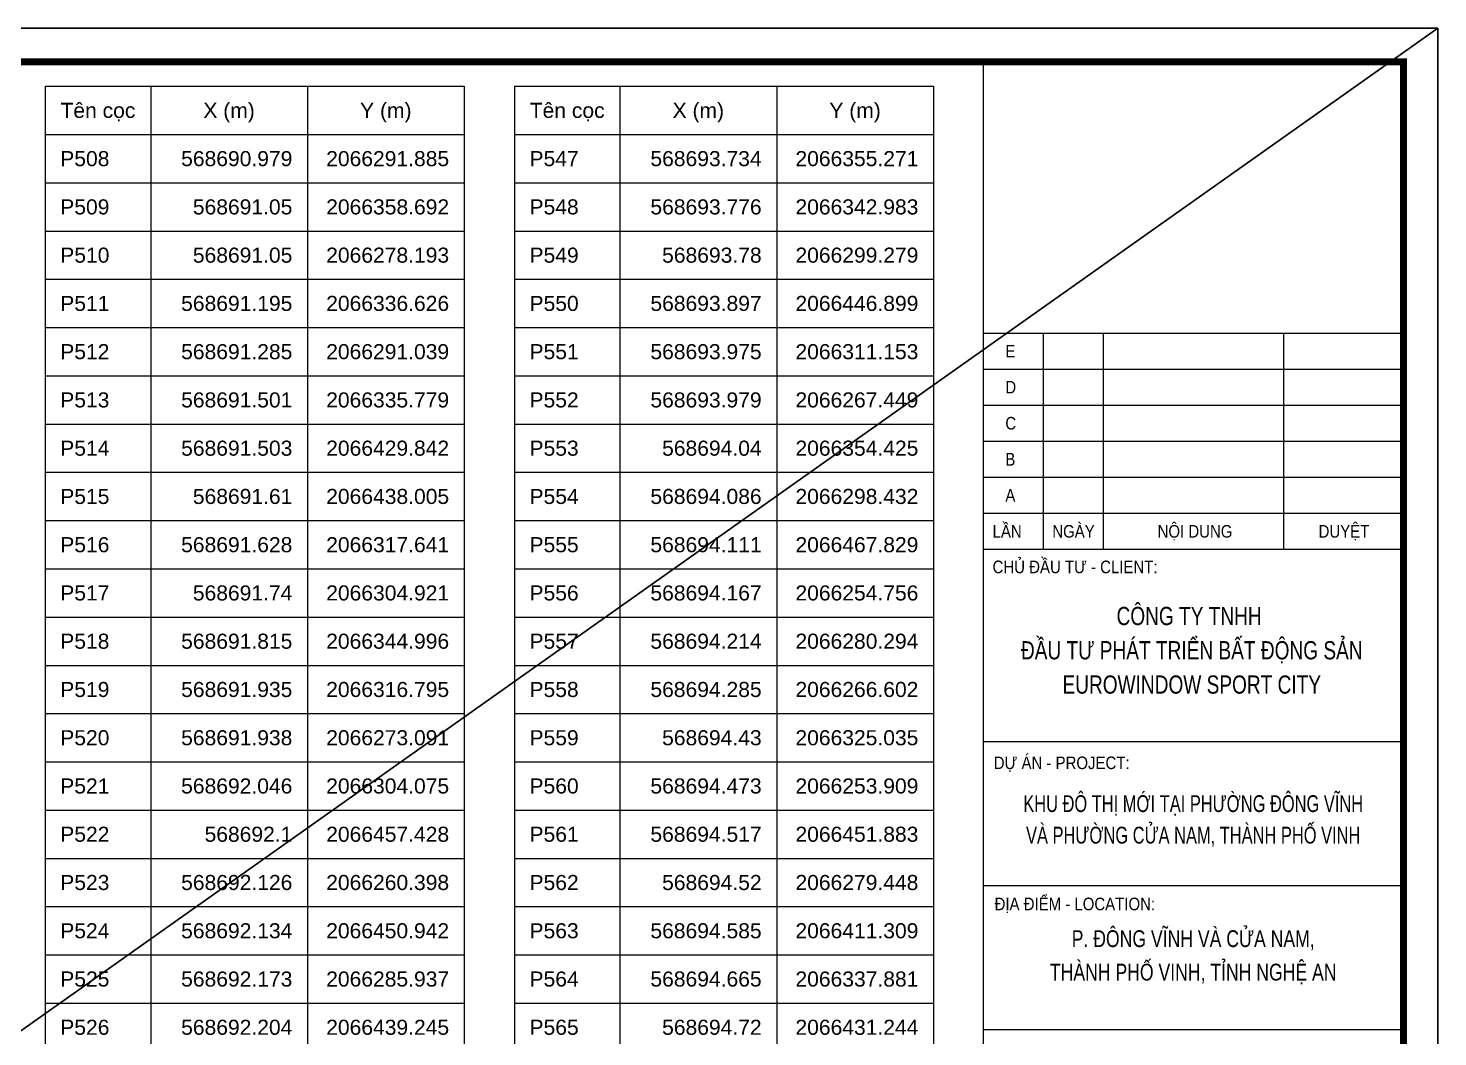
# Model space of a CAD drawing. Header units: millimetres. Extents: x 0 to 571985, y 0 to 2066666.
# Drawn here: x 569650.88 to 569671.46, y 2065667.94 to 2065682.65 of the extents above; entities that cross this region are included whole.
import ezdxf
from ezdxf.enums import TextEntityAlignment as Align

# ---------------------------------------------------------------- set-up
doc = ezdxf.new("R2010")
doc.units = ezdxf.units.MM
doc.linetypes.add('CENTER', pattern=[3, 1.5, -0.5, 0.5, -0.5])
for name, color, linetype, lineweight in [('A-KY HIEU', 34, 'Continuous', 20), ('A-TEXT', 7, 'Continuous', 18), ('E- RANH GIOI', 1, 'CENTER', 13), ('kata_net khung', 3, 'Continuous', 20), ('kata_text', 254, 'Continuous', 30)]:
    doc.layers.add(name, color=color, linetype=linetype, lineweight=lineweight)
doc.layers.add('KCS_Plotter', color=11, linetype='Continuous', plot=False)
doc.styles.add('Arial', font='arial.ttf')
doc.styles.add('kata_text', font='arial.ttf', dxfattribs={"width": 0.8})

# ---------------------------------------------------------------- blocks, each defined once
blk = doc.blocks.new('A$C33BC4D2A')
at = {"layer": 'A-KY HIEU', "color": 0}
for p, q in [((353.66, -4.9), (353.66, -292.1)), ((353.66, -44.47), (414.98, -44.47)), ((362.42, -44.47), (362.42, -76.01)), ((371.18, -44.47), (371.18, -76.01)), ((397.46, -44.47), (397.46, -76.01)), ((353.66, -49.73), (414.98, -49.73)), ((353.66, -54.98), (414.98, -54.98)), ((353.66, -60.24), (414.98, -60.24)), ((353.66, -65.5), (414.98, -65.5)), ((353.66, -70.75), (414.98, -70.75)), ((353.66, -76.01), (414.98, -76.01)), ((353.66, -104.04), (414.98, -104.04)), ((353.66, -125.07), (414.98, -125.07)), ((353.66, -125.07), (414.98, -125.07)), ((353.66, -146.09), (414.98, -146.09))]:
    blk.add_line(p, q, dxfattribs=at)
at = {"layer": 'A-KY HIEU', "color": 0, "const_width": 1.02}
blk.add_lwpolyline([(14.35, -292.1), (14.35, -4.9), (414.98, -4.9), (414.98, -292.1)], close=True, dxfattribs=at)
at = {"layer": 'Defpoints', "color": 125}
blk.add_lwpolyline([(0, -297), (420, -297), (420, 0), (0, 0)], close=True, dxfattribs=at)
at = {"layer": 'A-TEXT', "style": 'Arial', "width": 0.85}
for s, height, p in [('E', 1.84, (356.88, -48.04)), ('D', 1.84, (356.88, -53.29)), ('C', 1.84, (356.88, -58.55)), ('B', 1.84, (356.88, -63.81)), ('A', 1.84, (356.88, -69.06)), ('LẦN', 1.84, (355.02, -74.32)), ('NGÀY', 1.84, (363.73, -74.32)), ('NỘI DUNG', 1.84, (379.1, -74.32)), ('DUYỆT', 1.84, (402.6, -74.32)), ('CHỦ ĐẦU TƯ - CLIENT:', 1.8397, (355.02, -79.51))]:
    blk.add_text(s, height=height, dxfattribs=at).set_placement(p)
at = {"layer": 'A-TEXT', "style": 'Arial'}
for s, height, width, p in [('CÔNG TY TNHH ', 2.6573, 0.75, (384.09, -87.08)), ('ĐẦU TƯ PHÁT TRIỂN BẤT ĐỘNG SẢN', 2.6573, 0.75, (384.09, -92.08)), ('EUROWINDOW SPORT CITY', 2.6573, 0.75, (384.09, -97.08)), ('KHU ĐÔ THỊ MỚI TẠI PHƯỜNG ĐÔNG VĨNH', 2.4529, 0.7, (384.3, -114.35)), ('VÀ PHƯỜNG CỬA NAM, THÀNH PHỐ VINH', 2.4529, 0.7, (384.3, -118.95)), ('P. ĐÔNG VĨNH VÀ CỬA NAM,', 2.4529, 0.75, (384.3, -134.05)), ('THÀNH PHỐ VINH, TỈNH NGHỆ AN', 2.4529, 0.75, (384.3, -138.93))]:
    blk.add_text(s, height=height, dxfattribs=dict(at, width=width)).set_placement(p, align=Align.CENTER)
at = {"layer": 'A-TEXT', "style": 'Arial', "width": 0.85}
for s, p in [('DỰ ÁN - PROJECT:', (355.19, -107.17)), ('ĐỊA ĐIỂM - LOCATION:', (355.31, -127.76))]:
    blk.add_text(s, height=1.8397, dxfattribs=at).set_placement(p, align=Align.MIDDLE_LEFT)

msp = doc.modelspace()

# ---------------------------------------------------------------- linework, layer by layer
at = {"layer": 'kata_net khung'}
for p, q in [((569651.13, 2065681.804), (569657.246, 2065681.804)), ((569651.13, 2065681.804), (569651.13, 2065681.1)), ((569652.67, 2065681.804), (569652.67, 2065681.1)), ((569654.958, 2065681.804), (569654.958, 2065681.1)), ((569657.246, 2065681.804), (569657.246, 2065681.1)), ((569657.979, 2065681.804), (569664.095, 2065681.804)), ((569657.979, 2065681.804), (569657.979, 2065681.1)), ((569659.519, 2065681.804), (569659.519, 2065681.1)), ((569661.807, 2065681.804), (569661.807, 2065681.1)), ((569664.095, 2065681.804), (569664.095, 2065681.1)), ((569651.13, 2065681.1), (569657.246, 2065681.1)), ((569651.13, 2065681.1), (569657.246, 2065681.1)), ((569651.13, 2065681.1), (569657.246, 2065681.1)), ((569651.13, 2065681.1), (569657.246, 2065681.1)), ((569651.13, 2065681.1), (569651.13, 2065653.644)), ((569652.67, 2065681.1), (569652.67, 2065653.644)), ((569654.958, 2065681.1), (569654.958, 2065653.644)), ((569657.246, 2065681.1), (569657.246, 2065653.644)), ((569657.979, 2065681.1), (569664.095, 2065681.1)), ((569657.979, 2065681.1), (569664.095, 2065681.1)), ((569657.979, 2065681.1), (569664.095, 2065681.1)), ((569657.979, 2065681.1), (569664.095, 2065681.1)), ((569657.979, 2065681.1), (569657.979, 2065653.644)), ((569659.519, 2065681.1), (569659.519, 2065653.644)), ((569661.807, 2065681.1), (569661.807, 2065653.644)), ((569664.095, 2065681.1), (569664.095, 2065653.644)), ((569651.13, 2065680.396), (569657.246, 2065680.396)), ((569657.979, 2065680.396), (569664.095, 2065680.396)), ((569651.13, 2065679.692), (569657.246, 2065679.692)), ((569657.979, 2065679.692), (569664.095, 2065679.692)), ((569651.13, 2065678.988), (569657.246, 2065678.988)), ((569657.979, 2065678.988), (569664.095, 2065678.988)), ((569651.13, 2065678.284), (569657.246, 2065678.284)), ((569657.979, 2065678.284), (569664.095, 2065678.284)), ((569651.13, 2065677.58), (569657.246, 2065677.58)), ((569657.979, 2065677.58), (569664.095, 2065677.58)), ((569651.13, 2065676.876), (569657.246, 2065676.876)), ((569657.979, 2065676.876), (569664.095, 2065676.876)), ((569651.13, 2065676.172), (569657.246, 2065676.172)), ((569657.979, 2065676.172), (569664.095, 2065676.172)), ((569651.13, 2065675.468), (569657.246, 2065675.468)), ((569657.979, 2065675.468), (569664.095, 2065675.468)), ((569651.13, 2065674.764), (569657.246, 2065674.764)), ((569657.979, 2065674.764), (569664.095, 2065674.764)), ((569651.13, 2065674.06), (569657.246, 2065674.06)), ((569657.979, 2065674.06), (569664.095, 2065674.06)), ((569651.13, 2065673.356), (569657.246, 2065673.356)), ((569657.979, 2065673.356), (569664.095, 2065673.356)), ((569651.13, 2065672.652), (569657.246, 2065672.652)), ((569657.979, 2065672.652), (569664.095, 2065672.652)), ((569651.13, 2065671.948), (569657.246, 2065671.948)), ((569657.979, 2065671.948), (569664.095, 2065671.948)), ((569651.13, 2065671.244), (569657.246, 2065671.244)), ((569657.979, 2065671.244), (569664.095, 2065671.244)), ((569651.13, 2065670.54), (569657.246, 2065670.54)), ((569657.979, 2065670.54), (569664.095, 2065670.54)), ((569651.13, 2065669.836), (569657.246, 2065669.836)), ((569657.979, 2065669.836), (569664.095, 2065669.836)), ((569651.13, 2065669.132), (569657.246, 2065669.132)), ((569657.979, 2065669.132), (569664.095, 2065669.132)), ((569651.13, 2065668.428), (569657.246, 2065668.428)), ((569657.979, 2065668.428), (569664.095, 2065668.428))]:
    msp.add_line(p, q, dxfattribs=at)
at = {"layer": 'KCS_Plotter'}
msp.add_line((569629.456, 2065652.951), (569671.456, 2065682.651), dxfattribs=at)

# ---------------------------------------------------------------- block references
at = {"layer": 'E- RANH GIOI', "xscale": 0.1, "yscale": 0.1, "zscale": 0.1}
msp.add_blockref('A$C33BC4D2A', (569629.456, 2065682.651), dxfattribs=at)

# ---------------------------------------------------------------- texts
at = {"layer": 'kata_text', "style": 'kata_text'}
for s, p in [('Tên cọc', (569651.9, 2065681.452)), ('X (m)', (569653.814, 2065681.452)), ('Y (m)', (569656.102, 2065681.452)), ('Tên cọc', (569658.749, 2065681.452)), ('X (m)', (569660.663, 2065681.452)), ('Y (m)', (569662.951, 2065681.452))]:
    msp.add_text(s, height=0.22, dxfattribs=at).set_placement(p, align=Align.MIDDLE_CENTER)
for s, p in [('P508', (569651.35, 2065680.748)), ('P547', (569658.199, 2065680.748)), ('P509', (569651.35, 2065680.044)), ('P548', (569658.199, 2065680.044)), ('P510', (569651.35, 2065679.34)), ('P549', (569658.199, 2065679.34)), ('P511', (569651.35, 2065678.636)), ('P550', (569658.199, 2065678.636)), ('P512', (569651.35, 2065677.932)), ('P551', (569658.199, 2065677.932)), ('P513', (569651.35, 2065677.228)), ('P552', (569658.199, 2065677.228)), ('P514', (569651.35, 2065676.524)), ('P553', (569658.199, 2065676.524)), ('P515', (569651.35, 2065675.82)), ('P554', (569658.199, 2065675.82)), ('P516', (569651.35, 2065675.116)), ('P555', (569658.199, 2065675.116)), ('P517', (569651.35, 2065674.412)), ('P556', (569658.199, 2065674.412)), ('P518', (569651.35, 2065673.708)), ('P557', (569658.199, 2065673.708)), ('P519', (569651.35, 2065673.004)), ('P558', (569658.199, 2065673.004)), ('P520', (569651.35, 2065672.3)), ('P559', (569658.199, 2065672.3)), ('P521', (569651.35, 2065671.596)), ('P560', (569658.199, 2065671.596)), ('P522', (569651.35, 2065670.892)), ('P561', (569658.199, 2065670.892)), ('P523', (569651.35, 2065670.188)), ('P562', (569658.199, 2065670.188)), ('P524', (569651.35, 2065669.484)), ('P563', (569658.199, 2065669.484)), ('P525', (569651.35, 2065668.78)), ('P564', (569658.199, 2065668.78)), ('P526', (569651.35, 2065668.076)), ('P565', (569658.199, 2065668.076))]:
    msp.add_text(s, height=0.22, dxfattribs=at).set_placement(p, align=Align.MIDDLE_LEFT)
for s, p in [('568690.979', (569654.738, 2065680.748)), ('2066291.885', (569657.026, 2065680.748)), ('568693.734', (569661.587, 2065680.748)), ('2066355.271', (569663.875, 2065680.748)), ('568691.05', (569654.738, 2065680.044)), ('2066358.692', (569657.026, 2065680.044)), ('568693.776', (569661.587, 2065680.044)), ('2066342.983', (569663.875, 2065680.044)), ('568691.05', (569654.738, 2065679.34)), ('2066278.193', (569657.026, 2065679.34)), ('568693.78', (569661.587, 2065679.34)), ('2066299.279', (569663.875, 2065679.34)), ('568691.195', (569654.738, 2065678.636)), ('2066336.626', (569657.026, 2065678.636)), ('568693.897', (569661.587, 2065678.636)), ('2066446.899', (569663.875, 2065678.636)), ('568691.285', (569654.738, 2065677.932)), ('2066291.039', (569657.026, 2065677.932)), ('568693.975', (569661.587, 2065677.932)), ('2066311.153', (569663.875, 2065677.932)), ('568691.501', (569654.738, 2065677.228)), ('2066335.779', (569657.026, 2065677.228)), ('568693.979', (569661.587, 2065677.228)), ('2066267.449', (569663.875, 2065677.228)), ('568691.503', (569654.738, 2065676.524)), ('2066429.842', (569657.026, 2065676.524)), ('568694.04', (569661.587, 2065676.524)), ('2066354.425', (569663.875, 2065676.524)), ('568691.61', (569654.738, 2065675.82)), ('2066438.005', (569657.026, 2065675.82)), ('568694.086', (569661.587, 2065675.82)), ('2066298.432', (569663.875, 2065675.82)), ('568691.628', (569654.738, 2065675.116)), ('2066317.641', (569657.026, 2065675.116)), ('568694.111', (569661.587, 2065675.116)), ('2066467.829', (569663.875, 2065675.116)), ('568691.74', (569654.738, 2065674.412)), ('2066304.921', (569657.026, 2065674.412)), ('568694.167', (569661.587, 2065674.412)), ('2066254.756', (569663.875, 2065674.412)), ('568691.815', (569654.738, 2065673.708)), ('2066344.996', (569657.026, 2065673.708)), ('568694.214', (569661.587, 2065673.708)), ('2066280.294', (569663.875, 2065673.708)), ('568691.935', (569654.738, 2065673.004)), ('2066316.795', (569657.026, 2065673.004)), ('568694.285', (569661.587, 2065673.004)), ('2066266.602', (569663.875, 2065673.004)), ('568691.938', (569654.738, 2065672.3)), ('2066273.091', (569657.026, 2065672.3)), ('568694.43', (569661.587, 2065672.3)), ('2066325.035', (569663.875, 2065672.3)), ('568692.046', (569654.738, 2065671.596)), ('2066304.075', (569657.026, 2065671.596)), ('568694.473', (569661.587, 2065671.596)), ('2066253.909', (569663.875, 2065671.596)), ('568692.1', (569654.738, 2065670.892)), ('2066457.428', (569657.026, 2065670.892)), ('568694.517', (569661.587, 2065670.892)), ('2066451.883', (569663.875, 2065670.892)), ('568692.126', (569654.738, 2065670.188)), ('2066260.398', (569657.026, 2065670.188)), ('568694.52', (569661.587, 2065670.188)), ('2066279.448', (569663.875, 2065670.188)), ('568692.134', (569654.738, 2065669.484)), ('2066450.942', (569657.026, 2065669.484)), ('568694.585', (569661.587, 2065669.484)), ('2066411.309', (569663.875, 2065669.484)), ('568692.173', (569654.738, 2065668.78)), ('2066285.937', (569657.026, 2065668.78)), ('568694.665', (569661.587, 2065668.78)), ('2066337.881', (569663.875, 2065668.78)), ('568692.204', (569654.738, 2065668.076)), ('2066439.245', (569657.026, 2065668.076)), ('568694.72', (569661.587, 2065668.076)), ('2066431.244', (569663.875, 2065668.076))]:
    msp.add_text(s, height=0.22, dxfattribs=at).set_placement(p, align=Align.MIDDLE_RIGHT)

doc.saveas('drawing.dxf')
